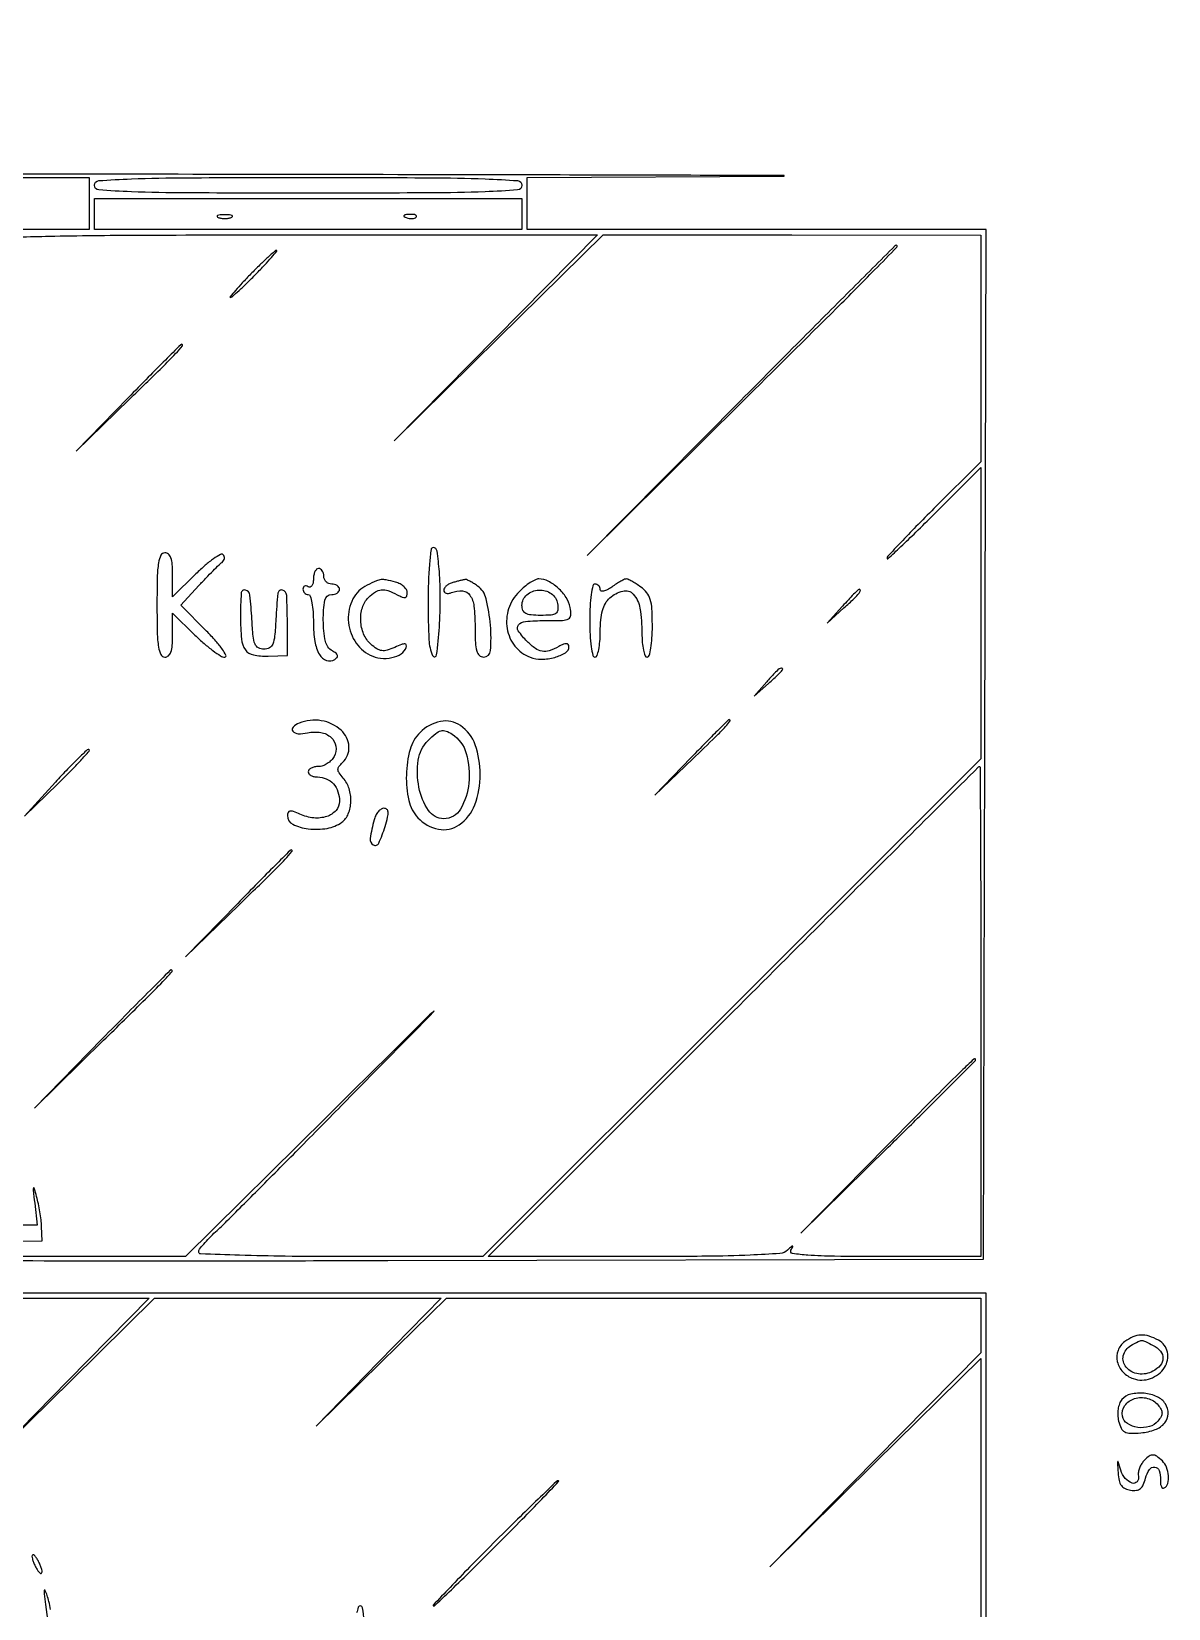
# Model space of a CAD drawing. Extents: x 23 to 674, y 38 to 642.
# Drawn here: x 455.9 to 674, y 339.5 to 642 of the extents above; entities that cross this region are included whole.
import ezdxf

# ---------------------------------------------------------------- set-up
doc = ezdxf.new("R2010")
doc.units = 0

msp = doc.modelspace()

# ---------------------------------------------------------------- linework, layer by layer
for points in [[(438.628719, 406.306875, 0.001629), (473.732505, 406.190795, 0.000569), (524.25, 406.245764), (638.5, 406.5), (638.754877, 505.25), (639.009753, 604), (595.004877, 604), (551, 604), (551, 608.990577), (551, 613.981154), (600.25, 614.250219, 0.995768), (600.249855, 614.369232, 0.000272), (543.015625, 614.510851, 0.000199), (453.173073, 614.64848, 0.000092), (336.25, 614.759642)], [(447.740141, 602.441886, -0.002359), (459.346129, 602.738911, -0.004313), (476.288057, 602.946356, -0.000905), (505.940383, 603), (564.480766, 603), (544.990391, 583.25), (525.500016, 563.5), (545.519101, 583.259933), (565.538187, 603.019867), (601.769093, 602.974344), (638, 602.928821), (638, 581.193561), (638, 559.458301), (629, 550.5, 0.00308), (625.550009, 547.02342, 0.004889), (622.64375, 543.999873, 0.001345), (620.155039, 541.345257, 0.189848), (620, 540.95165, 0.654003), (620.166035, 540.879006, 0.001649), (622.64375, 543.183712, 0.005384), (625.547805, 545.962185, 0.00307), (629, 549.378739), (638, 558.395876), (638, 530.444032), (638, 502.492187), (590.246134, 454.746094), (542.492267, 407), (515.246134, 407, -0.002947), (504.596834, 407.062771, -0.005275), (495.848699, 407.258225, -0.001164), (488.360567, 407.522043, -0.403259), (488, 407.896408, -0.160079), (488.164929, 408.398354, -0.016113), (488.954687, 409.401054, -0.018921), (490.005224, 410.558039, -0.013959), (491.25, 411.759823, 0.011277), (493.416764, 413.829414, 0.0006), (500.154501, 420.578207, 0.000942), (508.144075, 428.630405, 0.000686), (516.999367, 437.613415, 0.000044), (533.155652, 454.05065, 0.958174), (533.112489, 454.096853, 0.017963), (532.018272, 453.088458, 0.000026), (512.492547, 433.75), (485.48636, 407), (457.05205, 407, -0.001223), (440.52046, 407.040426, -0.012618)], [(445.25, 409.968197), (458, 410), (457.881685, 412.75, 0.020031), (457.776062, 414.018807, 0.010759), (457.549634, 415.573438, 0.010698), (457.250204, 417.151263, 0.016477), (456.917443, 418.5, 0.004188), (456.438575, 420.145369, 0.745444), (456.318565, 420.145135, 0.098578), (456.279217, 419.714712, 0.001548), (456.547575, 417.25), (457.023635, 413), (433.511818, 413, 0.003274)], [(459.575793, 339.279688, 0.014005), (459.274686, 340.810246, 0.02773), (458.935525, 342, 0.019204), (458.545166, 343.001823, 0.742592), (458.388941, 342.983517, 0.072812), (458.368529, 342.331563, 0.003812), (458.623103, 340.25), (459.175796, 336)], [(519.72619, 337.125, 0.011579), (519.429243, 339.627482, 0.373418), (519, 340, 0.314474), (518.611074, 339.72854, 0.035129), (518.29375, 338.632597, 0.032676)]]:
    msp.add_lwpolyline(points, format="xyb")
for points in [[(336.5, 614), (467, 614), (467, 609), (467, 604), (438.5, 604)], [(639, 315), (639, 400), (524.5, 400), (410, 400)], [(444.7379, 399), (478.4758, 399), (462.987916, 383.25), (447.500031, 367.5), (463.511387, 383.25), (479.522744, 399), (506.99574, 399), (534.468736, 399), (522.484401, 386.75), (510.500066, 374.5), (523.014474, 386.75), (535.528881, 399), (586.76444, 399), (638, 399), (638, 393.758933), (638, 388.517865), (617.75, 368.00894), (597.5, 347.500014), (617.75, 367.490631), (638, 387.481247), (638, 330.481901)]]:
    msp.add_lwpolyline(points)
for points in [[(550, 612.5, -0.392863), (549.166833, 611.603283, -0.009218), (542.916667, 611.259146, -0.008168), (532.361917, 611.04555, -0.000975), (509, 611, -0.000975), (485.638083, 611.04555, -0.008168), (475.083333, 611.259146, -0.009218), (468.833167, 611.603283, -0.392863), (468, 612.5, -0.392863), (468.833167, 613.396717, -0.009218), (475.083333, 613.740854, -0.008168), (485.638083, 613.95445, -0.000975), (509, 614, -0.000975), (532.361917, 613.95445, -0.008168), (542.916667, 613.740854, -0.009218), (549.166833, 613.396717, -0.392863)], [(491.75, 606.337719, 0.057986), (492.320008, 606.181385, 0.037979), (493, 606.12966, 0.037979), (493.679992, 606.181385, 0.057986), (494.25, 606.337719, 0.174857), (494.459382, 606.525001, 0.447206), (494.398438, 606.693942, 0.078554), (493.89144, 606.810911, 0.017491), (493, 606.842105, 0.017491), (492.10856, 606.810911, 0.078554), (491.601562, 606.693942, 0.447206), (491.540618, 606.525001, 0.174857)], [(527.8125, 606.316886, 0.051402), (528.359369, 606.160852, 0.05415), (528.916927, 606.123424, 0.060344), (529.402231, 606.202593, 0.126455), (529.729167, 606.395833, 0.296942), (529.77538, 606.614691, 0.208169), (529.592839, 606.799335, 0.077125), (529.112848, 606.910055, 0.028489), (528.416667, 606.921053, 0.018894), (527.670344, 606.862007, 0.168741), (527.37858, 606.720685, 0.470617), (527.395823, 606.538436, 0.054073)], [(498, 595.5, 0.005315), (496.341221, 593.773493, 0.009649), (495.027781, 592.321875, 0.005222), (494.018986, 591.138017, 0.636069), (494.083584, 591, 0.183746), (494.40394, 591.121842, 0.003583), (495.734031, 592.321875, 0.008106), (497.271216, 593.775353, 0.005286), (499, 595.5, 0.005315), (500.658779, 597.226507, 0.009649), (501.972219, 598.678125, 0.005222), (502.981014, 599.861983, 0.636069), (502.916416, 600, 0.183746), (502.59606, 599.878158, 0.003583), (501.265969, 598.678125, 0.008106), (499.728784, 597.224647, 0.005286)], [(591.993644, 571.25), (562.5, 541.5), (592.25, 570.993644, 0.00027), (610.394336, 589.001073, 0.002966), (617.629567, 596.275262, 0.002283), (621.89172, 600.651298, 0.661779), (621.743644, 601, 0.198885), (621.564672, 600.925878, 0.000026), (612.898834, 592.260937, 0.000675), (603.320966, 582.657187, 0.000407)], [(474.481238, 571.75), (464.5, 561.5), (474.75, 571.481238, 0.000944), (480.968595, 577.559692, 0.008931), (483.581974, 580.217101, 0.017713), (484.879734, 581.685579, 0.633634), (484.731238, 582, 0.198664), (484.546949, 581.923768, 0.000239), (481.609437, 578.989063, 0.002061), (478.327415, 575.679875, 0.00126)], [(480, 532, 0.005163), (480.055242, 526.649956, 0.032071), (480.2875, 523.916667, 0.076301), (480.73421, 522.47867, 0.286822), (481.5, 522, 0.181642), (482.190223, 522.259302, 0.128109), (482.660888, 522.951368, 0.067086), (482.925244, 524.201243, 0.018618), (483, 526.208208), (483, 530.416416), (487.287852, 526.208208, 0.015356), (489.03401, 524.596705, 0.019924), (490.73461, 523.236161, 0.01799), (492.211427, 522.228101, 0.141679), (493.00026, 522, 0.549668), (493.215246, 522.338664, 0.042747), (492.562093, 523.466309, 0.028218), (491.296013, 525.07472, 0.013635), (489.508186, 526.991689), (484.591556, 531.983378), (488.045778, 535.720916, -0.00408), (489.439504, 537.204481, -0.004956), (490.770565, 538.570994, -0.004209), (491.910441, 539.699103, -0.034055), (492.47104, 540.174854, 0.087198), (492.785359, 540.504755, 0.108292), (492.938872, 540.898775, 0.118017), (492.907448, 541.294842, 0.118367), (492.700074, 541.633259, 0.337687), (492.183598, 541.702922, 0.023343), (490.860317, 540.866022, 0.025642), (489.249568, 539.611044, 0.015719), (487.479035, 537.979424), (483, 533.583584), (483, 537.791792, 0.018618), (482.925244, 539.798757, 0.067086), (482.660888, 541.048632, 0.128109), (482.190223, 541.740698, 0.181642), (481.5, 542, 0.286822), (480.73421, 541.52133, 0.076301), (480.2875, 540.083333, 0.032071), (480.055242, 537.350044, 0.005163)], [(532, 532.5, 0.010311), (532.14854, 525.297903, 0.096737), (532.864008, 522.297926, 0.751082), (533.634341, 522.410085, 0.019745), (534.161179, 527.75, 0.013809), (534.339014, 533.440549, 0.020801), (534.150651, 538.398776, 0.01535), (533.715243, 542.331522, 0.373504), (532.945209, 543, 0.378622), (532.559396, 542.658955, 0.008312), (532.272505, 539.972836, 0.014359), (532.066323, 536.600433, 0.008087)], [(510, 536.940983, -0.047867), (509.928459, 536.195401, -0.104212), (509.70625, 535.66835, -0.181468), (509.378123, 535.441401, -0.202618), (509, 535.5, 0.082592), (508.6179, 535.656512, 0.161196), (508.29375, 535.6254, 0.182303), (508.078288, 535.413961, 0.108972), (508, 535.059017, 0.093332), (508.076123, 534.654762, 0.09642), (508.29375, 534.311086, 0.099167), (508.618444, 534.081062, 0.105053), (509, 534, -0.330004), (509.390744, 533.710589, -0.027991), (509.70625, 532.420343, -0.028477), (509.927841, 530.683819, -0.017497), (510, 528.622445, 0.038185), (510.277295, 524.996813, 0.093071), (511.163115, 522.478817, 0.180703), (512.501053, 521.375989, 0.225036), (514.084611, 521.552293, 0.083016), (514.524994, 521.937937, 0.244158), (514.605267, 522.320232, 0.162344), (514.33264, 522.724033, 0.03623), (513.628416, 523.188073, -0.220421), (512.309226, 525.010025, -0.045257), (511.893009, 529.063221, -0.047134), (512.211294, 532.920828, -0.363408), (513.5, 534, 0.064853), (514.073457, 534.074694, 0.082425), (514.559375, 534.29375, 0.098894), (514.884432, 534.618646, 0.148195), (515, 535, 0.148195), (514.884432, 535.381354, 0.098894), (514.559375, 535.70625, 0.082425), (514.073457, 535.925306, 0.064853), (513.5, 536, -0.099038), (512.927543, 536.114514, -0.097945), (512.440625, 536.440625, -0.097945), (512.114514, 536.927543, -0.099038), (512, 537.5, 0.064853), (511.925306, 538.073457, 0.082425), (511.70625, 538.559375, 0.098894), (511.381354, 538.884432, 0.148195), (511, 539, 0.195654), (510.618015, 538.844577, 0.086673), (510.29375, 538.395164, 0.066561), (510.073608, 537.729059, 0.0466)], [(520.302761, 535.803048, 0.161628), (517.573133, 533.153245, 0.131694), (516.68808, 529.155413, 0.125813), (517.914494, 525.109541, 0.141881), (520.894577, 522.364971, 0.089297), (522.895076, 521.780442, 0.080274), (525.05331, 521.897203, 0.09046), (526.841803, 522.642175, 0.170097), (527.788331, 523.864993, 0.144616), (527.804573, 524.335456, 0.342515), (527.544083, 524.536825, 0.093954), (526.8881, 524.411171, 0.012728), (525.593893, 523.860827, -0.034065), (524.144422, 523.316196, -0.107639), (523.1159, 523.236978, -0.111738), (522.169747, 523.59326, -0.038237), (521.004062, 524.496324, -0.110865), (519.63653, 526.434722, -0.08651), (519.070074, 528.956153, -0.08801), (519.39282, 531.480369, -0.121254), (520.571429, 533.428571, -0.048498), (521.878808, 534.504256, -0.124199), (523.024154, 534.915117, -0.112104), (524.301619, 534.75332, -0.035549), (526.065741, 533.964816, 0.024437), (527.041531, 533.50241, 0.148409), (527.591551, 533.447778, 0.2689), (527.896525, 533.71582, 0.081275), (528, 534.348185, 0.139155), (527.83331, 534.935525, 0.071564), (527.339062, 535.527162, 0.062342), (526.610476, 536.033612, 0.055326), (525.75, 536.369714, 0.012708), (523.951927, 536.802922, 0.078829), (523.007011, 536.853691, 0.075579), (522.076151, 536.61151, 0.01117)], [(536.75, 536.310674, 0.052049), (536.080641, 536.05902, 0.060582), (535.514063, 535.684051, 0.070443), (535.129005, 535.248982, 0.147005), (535, 534.819687, 0.171292), (535.121976, 534.474087, 0.15007), (535.440625, 534.258745, 0.106004), (535.925846, 534.217323, 0.06016), (536.5, 534.361626, -0.108533), (538.5993, 534.679307, -0.228074), (540.001446, 533.886684, -0.125375), (540.787711, 531.787378, -0.027236), (541, 527.893011, 0.010226), (541.063303, 524.798273, 0.056911), (541.318734, 523.159308, 0.136148), (541.820689, 522.3199, 0.192638), (542.620191, 522, 0.392908), (543.974894, 523.258892, 0.039102), (543.951265, 528.101295, 0.039044), (543.125928, 533.180307, 0.176882), (541.48534, 535.634378, 0.016939), (540.729298, 536.148842, 0.022016), (540.00218, 536.564773, 0.020414), (539.380499, 536.85347, 0.150773), (539.05887, 536.883999, 0.008195), (538.739615, 536.812256, 0.001488), (538.150106, 536.667734, 0.001602), (537.460973, 536.494266, 0.001453)], [(549.454545, 534.545455, 0.117578), (547.43964, 531.268758, 0.12141), (547.152355, 527.475917, 0.126828), (548.650277, 524.106712, 0.135016), (551.560802, 521.976883, 0.094749), (553.755557, 521.590217, 0.063157), (556.290696, 521.949261, 0.070183), (558.337768, 522.831625, 0.261659), (559, 524.010433, 0.164928), (558.866113, 524.405289, 0.229974), (558.537941, 524.569882, 0.102014), (557.957729, 524.457978, 0.024391), (557.065741, 524.035184, -0.040813), (555.216707, 523.23194, -0.122095), (553.853115, 523.115413, -0.119354), (552.574552, 523.648946, -0.038141), (551, 525, -0.04281), (549.291514, 527.029085, -0.340603), (549.340058, 528.176132, -0.201278), (550.664571, 528.856779, -0.019364), (554.361328, 529, 0.007348), (557.787193, 529.050352, 0.112694), (558.924398, 529.345377, 0.271702), (559.357325, 530.032958, 0.05511), (559.239244, 531.528807, 0.097723), (558.472197, 533.428744, 0.063466), (556.932128, 535.237632, 0.064865), (555.039731, 536.557974, 0.120488), (553.232039, 537, 0.116016), (552.563309, 536.842716, 0.028563), (551.576684, 536.278977, 0.027703), (550.491368, 535.484971, 0.024603)], [(567.222506, 535.443296, -0.029426), (566.357337, 534.910261, -0.068119), (565.644103, 534.643982, -0.143156), (565.189807, 534.672683, -0.315737), (565, 534.943296, 0.093544), (564.923868, 535.346664, 0.096483), (564.70625, 535.689593, 0.099127), (564.381559, 535.919123, 0.104818), (564, 536, 0.350432), (563.594567, 535.676067, 0.020168), (563.285714, 534, 0.022889), (563.069433, 531.756986, 0.01259), (563, 529, 0.01259), (563.069433, 526.243014, 0.022889), (563.285714, 524, 0.020168), (563.594567, 522.323933, 0.350432), (564, 522, 0.318995), (564.389422, 522.276593, 0.033035), (564.70625, 523.423222, 0.031459), (564.927774, 524.987909, 0.019439), (565, 526.845012, -0.022266), (565.103271, 529.162858, -0.046334), (565.429758, 530.940361, -0.059852), (565.996071, 532.303247, -0.080637), (566.828741, 533.345012, -0.124001), (569.335105, 534.678085, -0.275249), (571.329662, 534.071751, -0.14664), (572.624057, 531.373432, -0.039039), (573, 526.565741, 0.02064), (573.072271, 524.815766, 0.033279), (573.29375, 523.341187, 0.036174), (573.611312, 522.268936, 0.312228), (574, 522, 0.338861), (574.394337, 522.301919, 0.024313), (574.707936, 523.735824, 0.026068), (574.928434, 525.651951, 0.015613), (575, 527.943296, 0.013165), (574.91421, 531.200911, 0.058926), (574.591031, 533.079403, 0.095545), (573.92755, 534.358191, 0.072796), (572.777494, 535.443296, 0.010842), (571.885797, 536.039472, 0.014201), (571.044821, 536.542718, 0.01172), (570.328562, 536.922381, 0.116516), (570, 537, 0.116516), (569.671438, 536.922381, 0.01172), (568.955179, 536.542718, 0.014201), (568.114203, 536.039472, 0.010842)], [(496.015313, 529.75, 0.021288), (496.210887, 525.453409, 0.131054), (496.960788, 523.390599, 0.194672), (498.477727, 522.403331, 0.057563), (501.294961, 522.184773), (505, 522.32406), (505, 528.66203, 0.01229), (504.872855, 533.833833, 0.325986), (504.05258, 534.849429, 0.460759), (503.193891, 534.258955, 0.013193), (502.799904, 529.25, -0.009988), (502.566535, 526.018229, -0.072233), (502.202487, 524.506238, -0.172705), (501.5563, 523.773226, -0.127238), (500.5, 523.5, -0.127238), (499.4437, 523.773226, -0.172705), (498.797513, 524.506238, -0.072233), (498.433465, 526.018229, -0.009988), (498.200096, 529.25, 0.014631), (497.820813, 533.900985, 0.319001), (496.959157, 534.86727, 0.463244), (496.145201, 534.257893, 0.015862)], [(556.819551, 532.25, -0.058505), (556.849127, 531.028192, -0.221672), (556.473283, 530.385203, -0.134357), (555.58294, 530.071826, -0.017831), (553.569551, 530, -0.021989), (551.730765, 530.080905, -0.101554), (550.715594, 530.384237, -0.173477), (550.187677, 530.968835, -0.098052), (550, 531.916667, -0.217878), (550.927121, 533.943278, -0.167504), (553.21339, 534.858477, -0.163411), (555.619665, 534.179245, -0.210698)], [(611.437091, 531.75), (608.5, 528.5), (611.75, 531.437091, 0.005203), (613.702672, 533.239026, 0.031436), (614.644302, 534.245213, 0.126516), (614.885551, 534.760705, 0.469811), (614.687091, 535, 0.195675), (614.487928, 534.918954, 0.003116), (613.603329, 534.045313, 0.007681), (612.585435, 532.995657, 0.004953)], [(596.924314, 517.25), (594.5, 514.5), (597.25, 516.924314, 0.006223), (598.303915, 517.876984, 0.009492), (599.192188, 518.732156, 0.004632), (599.918342, 519.471891, 0.194102), (600, 519.674314, 0.426412), (599.773973, 519.891157, 0.157803), (599.311864, 519.720118, 0.038158), (598.422009, 518.901388, 0.007047)], [(507.25, 509.337719, 0.099782), (506.08685, 508.571607, 0.395538), (506.058669, 507.792352, 0.209193), (507.090685, 507.304987, 0.061318), (508.876288, 507.472828, -0.095644), (511.415666, 507.537585, -0.14187), (513.409969, 506.581415, -0.177462), (514.31189, 504.89291, -0.159001), (513.962834, 502.930554, -0.070667), (513.421661, 502.1922, -0.056333), (512.655971, 501.5671, -0.057672), (511.792984, 501.142873, -0.085626), (510.964816, 501, 0.048922), (510.212906, 500.926253, 0.068922), (509.577165, 500.70625, 0.089104), (509.149093, 500.381825, 0.188314), (509, 500, 0.17482), (509.137625, 499.618409, 0.093122), (509.52875, 499.29375, 0.073362), (510.111367, 499.074027, 0.053595), (510.8, 499, -0.101611), (512.470136, 498.65705, -0.109041), (513.822099, 497.687216, -0.102588), (514.696872, 496.183328, -0.080769), (515, 494.319052, -0.185356), (514.330927, 492.576232, -0.131437), (512.556783, 491.423188, -0.103175), (510.050635, 491.148121, -0.082996), (507.426258, 491.851645, 0.017881), (506.165742, 492.372395, 0.116839), (505.490742, 492.456107, 0.264686), (505.132328, 492.196567, 0.107044), (505, 491.58555, 0.287322), (506.026625, 489.946498, 0.083117), (509.022581, 489.066151, 0.071444), (512.630213, 489.148046, 0.117038), (515.43387, 490.327986, 0.139585), (516.68942, 491.938924, 0.087982), (517.187968, 494.287656, 0.083826), (516.853518, 496.775854, 0.107292), (515.718466, 498.783136, -0.0282), (514.934125, 499.769045, -0.144514), (514.710891, 500.423773, -0.174035), (514.899394, 501.026605, -0.045313), (515.593466, 501.789427, 0.226753), (516.819507, 504.833875, 0.195503), (515.309271, 507.966235, 0.14353), (511.506937, 509.804329, 0.138043)], [(530.454545, 507.545455, 0.129675), (528.545946, 504.26915, 0.061119), (527.821035, 499.389825, 0.061233), (528.296616, 494.497826, 0.133484), (530.038955, 491.188561, 0.157013), (533.96604, 488.995581, 0.203869), (537.960877, 489.823783, 0.15314), (540.953714, 493.678192, 0.089314), (542, 499.488836, 0.085244), (541.024599, 505.168468, 0.156607), (538.209555, 508.864982, 0.205934), (534.370257, 509.655522, 0.146606)], [(582.47318, 502.75), (575.5, 495.5), (582.75, 502.47318, 0.001495), (587.136249, 506.717269, 0.012912), (589.036831, 508.665349, 0.033553), (589.876915, 509.703881, 0.60757), (589.72318, 510, 0.198387), (589.535715, 509.922571, 0.000505), (587.479305, 507.870313, 0.003008), (585.166504, 505.529511, 0.001857)], [(536.600296, 507.234687, -0.177641), (539.299202, 503.536578, -0.094553), (539.81685, 497.819058, -0.107772), (538.206411, 492.8425, -0.266855), (535, 491, -0.252164), (532.060854, 492.582951, -0.096635), (530.237797, 497.01718, -0.086612), (530.109082, 502.247722, -0.160664), (532, 506, -0.023742), (533.460327, 507.32786, -0.10747), (534.477479, 507.852667, -0.150936), (535.43361, 507.816894, -0.063014)], [(460.538198, 498.030644), (454.576396, 491.5), (460.991531, 497.713333, 0.005706), (463.419079, 500.118812, 0.009665), (465.389054, 502.19471, 0.003782), (466.985668, 503.970454, 0.448034), (466.953333, 504.243977, 0.355292), (466.632657, 504.220826, 0.003646), (464.881887, 502.549701, 0.009556), (462.856623, 500.511708, 0.005815)], [(638, 454), (638, 407), (619.440983, 407, -0.002692), (609.959753, 407.05104, -0.014785), (604.847909, 407.257332, -0.022861), (601.900028, 407.599676, -0.521703), (601.587687, 408.25, 0.009535), (601.941025, 408.904697, 0.561535), (601.882924, 409, 0.184745), (601.686678, 408.924927, 0.004358), (600.946704, 408.25, -0.170448), (599.457578, 407.601854, -0.007592), (593.765735, 407.273147, -0.008508), (585.340882, 407.058386, -0.002117), (571.553989, 407), (543.507979, 407), (590.5, 454, -0.000253), (608.536917, 472.021719, -0.000421), (623.762724, 487.19375, -0.00001), (637.567923, 500.92651, -0.198224), (637.746011, 501, -0.412598), (637.850554, 500.896032, -0.000029), (637.925391, 487.19375, -0.000845), (637.981749, 472.022188, -0.000506)], [(521.630286, 490.75, 0.028275), (520.894902, 487.218513, 0.305066), (521.489774, 485.966088, 0.447195), (522.528879, 486.29421, 0.031538), (523.738618, 489.5, 0.013545), (524.236315, 491.293463, 0.076429), (524.326363, 492.279795, 0.19969), (524.075418, 492.7918, 0.182199), (523.523031, 493, 0.150045), (522.985013, 492.834828, 0.069031), (522.435008, 492.339063, 0.059181), (521.956588, 491.610669, 0.050315)], [(495.481238, 474.75), (485.5, 464.5), (495.75, 474.481238, 0.000944), (501.968595, 480.559692, 0.008931), (504.581974, 483.217101, 0.017713), (505.879734, 484.685579, 0.633634), (505.731238, 485, 0.198664), (505.546949, 484.923768, 0.000239), (502.609437, 481.989062, 0.002061), (499.327415, 478.679875, 0.00126)], [(469.485572, 448.75), (456.5, 435.5), (469.75, 448.485572, 0.000685), (477.802387, 456.398929, 0.006823), (481.127466, 459.766227, 0.010907), (482.882671, 461.674535, 0.645427), (482.735572, 462, 0.198768), (482.553081, 461.924469, 0.000139), (478.734307, 458.107813, 0.001566), (474.483446, 453.830235, 0.000953)], [(619.988634, 428.25), (603.5, 411.5), (620.25, 427.988634, 0.000742), (626.672318, 434.329538, 0.001224), (632.079687, 439.710508, 0.000085), (636.924988, 444.557452, 0.198824), (637, 444.738634, 0.652576), (636.666153, 444.885495, 0.006964), (634.238799, 442.597433, 0.005349), (630.042984, 438.442584, 0.000518)], [(665.59616, 390.693972, 0.146926), (664.308288, 388.991605, 0.146155), (664.168006, 386.85754, 0.134906), (665.236109, 384.868519, 0.118784), (667.219718, 383.587732, 0.172811), (670.539614, 383.605543, 0.161887), (673.207952, 385.71345, 0.197856), (673.777251, 388.664927, 0.22343), (672.065741, 390.964816, 0.046644), (670.250699, 391.728304, 0.086917), (668.673672, 391.936979, 0.091425), (667.173566, 391.594933, 0.056271)], [(671.065741, 389.964816, -0.096987), (672.444949, 388.838592, -0.178331), (672.921709, 387.489572, -0.175225), (672.412004, 386.136118, -0.093345), (671, 385, -0.158077), (668.218386, 384.500045, -0.182641), (665.862936, 385.777744, -0.239727), (665.319078, 387.982008, -0.206541), (666.75, 389.919901, -0.012054), (668.195939, 390.71604, -0.117738), (668.867958, 390.88392, -0.114741), (669.550121, 390.732753, -0.01121)], [(665.053158, 379.564051, 0.080895), (664.583402, 378.764667, 0.054418), (664.309462, 377.73952, 0.050753), (664.251262, 376.598654, 0.048903), (664.422031, 375.45463, 0.04888), (664.917551, 374.069636, 0.161702), (665.577489, 373.377927, 0.121483), (666.643704, 373.10966, 0.022454), (668.682422, 373.191644, 0.067871), (671.42678, 373.807144, 0.128576), (673.269131, 375.100047, 0.173125), (673.924655, 376.840099, 0.14522), (673.394036, 378.75, 0.150297), (671.822087, 380.109414, 0.079509), (669.305241, 380.768113, 0.080619), (666.746352, 380.605146, 0.164865)], [(672, 378.5, -0.046823), (672.567389, 377.669128, -0.130565), (672.737873, 376.989875, -0.127128), (672.550594, 376.304269, -0.04332), (671.958041, 375.449442, -0.151744), (670.31544, 374.380566, -0.103306), (668.075616, 374.223945, -0.112286), (666.101847, 374.966209, -0.20267), (665.160158, 376.380173, -0.205459), (665.611969, 378.423016, -0.163257), (667.462698, 379.756025, -0.14146), (669.963609, 379.804753, -0.155357)], [(669.087358, 367.60526, 0.0528), (668.665527, 366.971441, 0.043655), (668.353596, 366.222117, 0.045454), (668.18952, 365.475655, 0.083405), (668.214913, 364.85526, -0.233594), (667.943869, 363.80092, -0.306061), (667.010004, 363.546287, -0.136148), (665.686188, 364.448956, -0.103739), (664.848949, 366, 0.001679), (664.356209, 367.641667, 0.552203), (664.249019, 367.670961, 0.226102), (664.177811, 367.49462, 0.001087), (664.303864, 365.5, 0.037817), (664.51182, 364.033699, 0.103442), (664.938966, 363.083923, 0.127576), (665.647905, 362.500916, 0.073431), (666.714654, 362.185081, 0.06563), (667.814321, 362.173888, 0.139249), (668.592776, 362.500826, 0.120424), (669.153658, 363.228354, 0.042819), (669.583994, 364.478634, -0.082522), (670.308809, 366.143665, -0.280475), (671.331183, 366.635826, -0.298627), (672.182325, 365.949449, -0.086975), (672.425941, 364.198512, 0.037018), (672.455776, 363.428656, 0.082202), (672.615704, 362.865649, 0.162529), (672.871298, 362.598366, 0.265777), (673.175941, 362.608738, 0.192875), (673.825304, 363.487943, 0.082027), (673.961291, 364.971701, 0.074765), (673.600637, 366.572883, 0.104023), (672.8, 367.8, 0.045761), (671.732665, 368.688003, 0.165201), (670.893175, 368.924899, 0.163372), (670.077196, 368.602495, 0.044505)], [(544.5, 352, 0.001959), (539.945457, 347.397636, 0.003373), (536.193955, 343.525, 0.000647), (532.969949, 340.142901, 0.659097), (533.031264, 340, 0.193351), (533.371558, 340.136703, 0.000567), (536.900205, 343.525, 0.00316), (540.875467, 347.399505, 0.001955), (545.5, 352, 0.001959), (550.054543, 356.602364, 0.003373), (553.806045, 360.475, 0.000647), (557.030051, 363.857099, 0.659097), (556.968736, 364, 0.193351), (556.628442, 363.863297, 0.000567), (553.099795, 360.475, 0.00316), (549.124533, 356.600495, 0.001955)], [(456.030626, 349.5, 0.067616), (456.096832, 349.012663, 0.024967), (456.315379, 348.353125, 0.024204), (456.628962, 347.647707, 0.026766), (457, 347, 0.027796), (457.374359, 346.485814, 0.102785), (457.684621, 346.234375, 0.335455), (457.877628, 346.267727, 0.190341), (457.969374, 346.5, 0.067616), (457.903168, 346.987337, 0.024967), (457.684621, 347.646875, 0.024204), (457.371038, 348.352293, 0.026766), (457, 349, 0.027796), (456.625641, 349.514186, 0.102785), (456.315379, 349.765625, 0.335455), (456.122372, 349.732273, 0.190341)]]:
    msp.add_lwpolyline(points, format="xyb", close=True)
msp.add_lwpolyline([(550, 607), (550, 604), (509, 604), (468, 604), (468, 607), (468, 610), (509, 610), (550, 610)], close=True)

doc.saveas('drawing.dxf')
